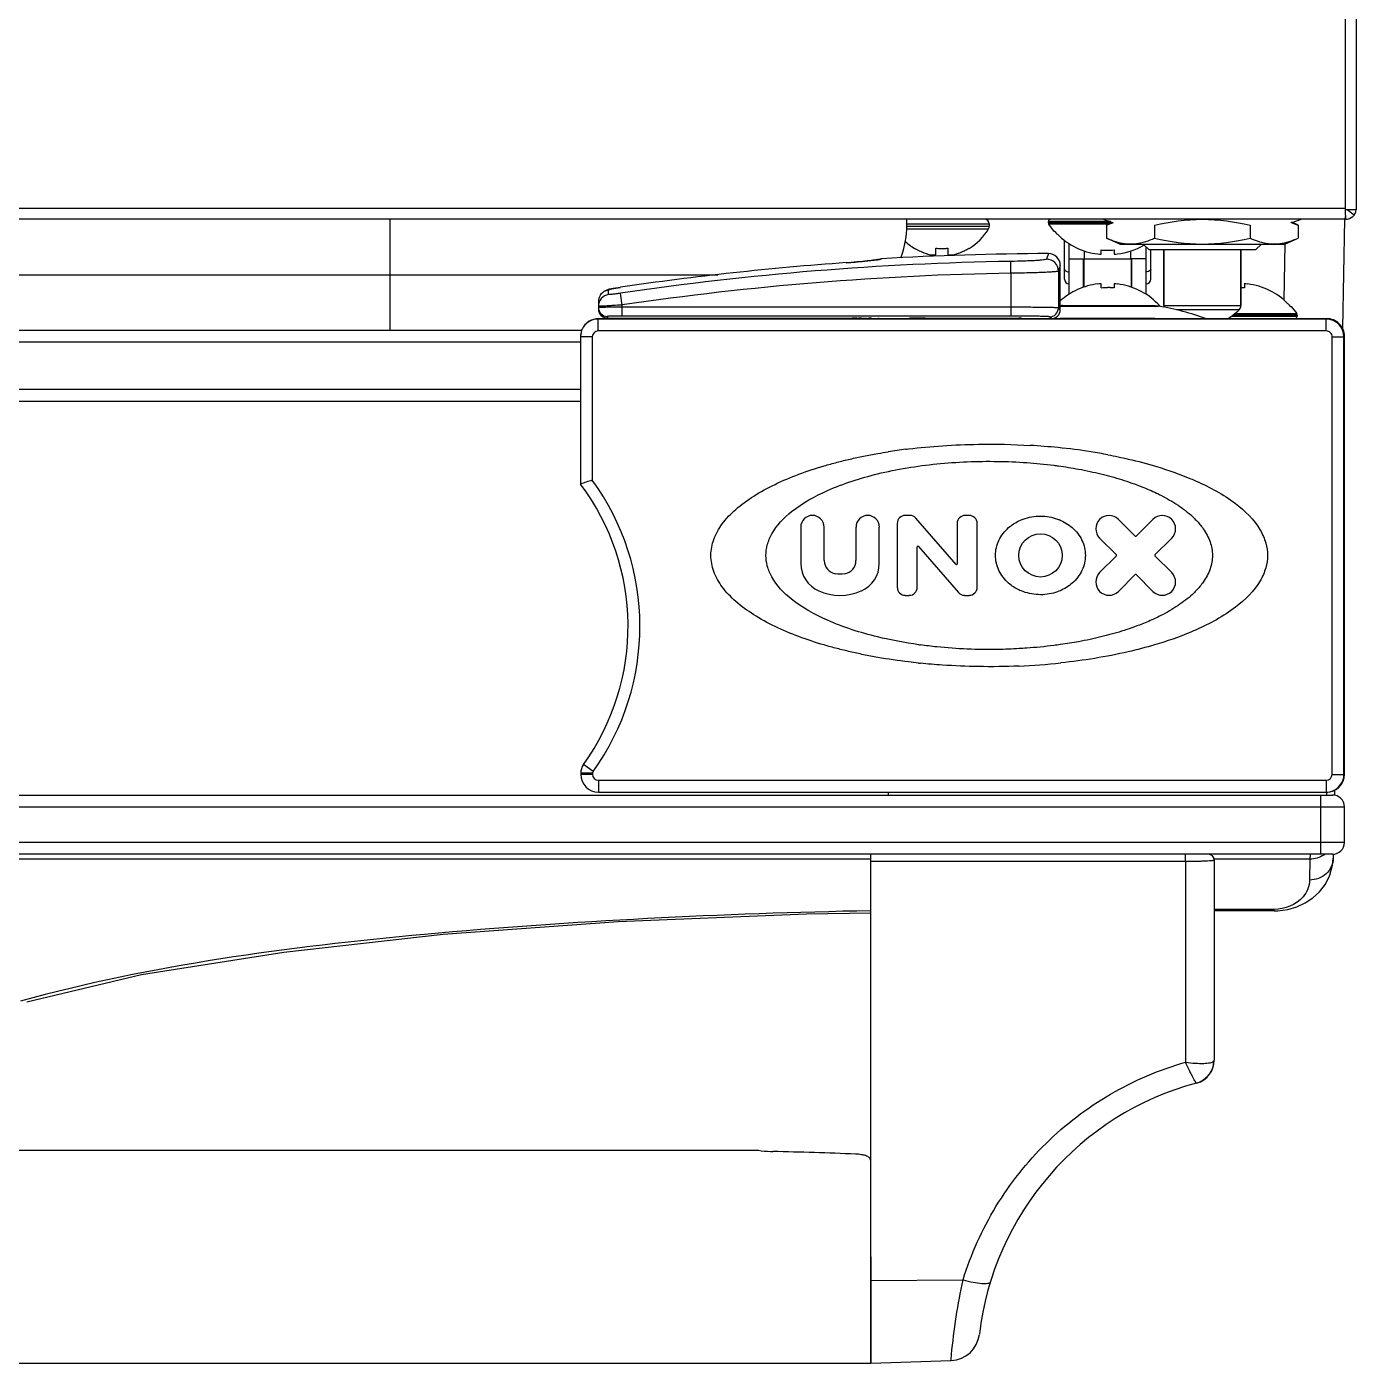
# Model space of a CAD drawing. Header units: millimetres. Extents: x 333 to 5627, y 435 to 3897.
# Drawn here: x 3865.8 to 3978.1, y 434.7 to 547.6 of the extents above; entities that cross this region are included whole.
import ezdxf

# ---------------------------------------------------------------- set-up
doc = ezdxf.new("R2010")
doc.units = ezdxf.units.MM
doc.header["$LTSCALE"] = 330
doc.layers.get('0').update_dxf_attribs({"linetype": 'CONTINUOUS'})
doc.layers.add('ASSI', color=7, linetype='CONTINUOUS')
doc.layers.add('GEOM', color=7, linetype='CONTINUOUS')

msp = doc.modelspace()

# ---------------------------------------------------------------- linework, layer by layer
at = {"color": 9, "linetype": 'Continuous'}
for p, q in [((3977.19, 532.24), (3977.19, 1199.44)), ((3977.19, 532.24), (3178.99, 532.24)), ((3896.46, 531.34), (3896.46, 521.94)), ((3957.36, 531.14), (3952.09, 531.14)), ((3957.41, 531.02), (3952.09, 531.02)), ((3957.17, 530.91), (3952.12, 530.91)), ((3960.34, 527.98), (3960.34, 528.99)), ((3972.05, 529.24), (3971.97, 524.53)), ((3232, 526.64), (3924.18, 526.64)), ((3961.84, 524.04), (3968.34, 524.04)), ((3968.19, 523.68), (3962.9, 523.68)), ((3967.53, 523.14), (3973.09, 523.14)), ((3967.69, 523.25), (3973.09, 523.25)), ((3967.82, 523.36), (3973.06, 523.36)), ((3912.57, 520.94), (3243.61, 520.94)), ((3912.57, 516.94), (3243.61, 516.94)), ((3975.09, 477.69), (3975.09, 482.69)), ((3179.09, 481.69), (3977.09, 481.69)), ((3977.09, 478.69), (3179.09, 478.69)), ((3974.19, 477.7), (3974.18, 477.27)), ((3963.68, 477.08), (3937.09, 477.08)), ((3963.68, 477.08), (3963.68, 460.12)), ((3974.18, 477.27), (3974.15, 475.51)), ((3971.15, 473.03), (3966.09, 473.03)), ((3971.15, 472.91), (3971.15, 473.03)), ((3937.09, 441.68), (3944.89, 441.74))]:
    msp.add_line(p, q, dxfattribs=at)
at = {"color": 7, "linetype": 'Continuous'}
for p, q in [((3978.09, 1199.54), (3978.09, 532.14)), ((3977.19, 531.68), (3977.19, 532.24)), ((3978.09, 532.14), (3977.19, 532.14)), ((3977.9, 531.68), (3977.32, 532.14)), ((3977.09, 531.34), (3178.99, 531.34)), ((3957.01, 530.84), (3957.54, 531.08)), ((3957.01, 530.84), (3957.01, 529.74)), ((3961.05, 530.84), (3961.05, 529.74)), ((3969.13, 530.84), (3969.13, 529.74)), ((3972.57, 531.08), (3972.59, 531.07)), ((3973.17, 530.84), (3972.64, 531.08)), ((3973.17, 530.84), (3973.17, 529.74)), ((3977.09, 531.34), (3976.93, 522.11)), ((3977.19, 531.68), (3977.19, 531.34)), ((3952.59, 530.34), (3952.61, 530.34)), ((3952.59, 530.29), (3952.59, 530.34)), ((3958.11, 529.24), (3957.01, 529.74)), ((3972.07, 529.24), (3973.17, 529.74)), ((3940.79, 528.86), (3940.79, 528.89)), ((3942.59, 528.34), (3942.59, 528.89)), ((3943.59, 528.89), (3943.59, 528.34)), ((3945.39, 528.89), (3945.39, 528.86)), ((3956.54, 528.38), (3956.54, 528.74)), ((3957.64, 528.74), (3957.64, 528.38)), ((3958.11, 529.24), (3972.07, 529.24)), ((3960.59, 528.74), (3960.09, 529.24)), ((3969.59, 528.74), (3960.59, 528.74)), ((3961.84, 528.74), (3961.84, 524.04)), ((3968.34, 528.74), (3968.34, 524.04)), ((3969.59, 528.74), (3970.09, 529.24)), ((3956.54, 525.53), (3956.54, 525.89)), ((3957.64, 525.89), (3957.64, 525.53)), ((3968.64, 525.89), (3968.64, 525.53)), ((3961.59, 523.98), (3961.59, 523.96)), ((3972.59, 523.94), (3972.57, 523.94)), ((3972.59, 523.98), (3972.59, 523.94)), ((3961.09, 522.94), (3953.09, 522.94)), ((3912.67, 521.94), (3243.51, 521.94)), ((3912.57, 515.94), (3243.61, 515.94)), ((3977.09, 484.44), (3977.09, 493.92)), ((3180.09, 482.69), (3976.09, 482.69)), ((3938.59, 482.69), (3938.59, 482.94)), ((3975.59, 482.69), (3975.59, 482.94)), ((3976.25, 483.09), (3976.24, 482.68)), ((3977.09, 478.69), (3977.09, 481.69)), ((3976.09, 477.69), (3180.09, 477.69)), ((3937.09, 434.69), (3937.09, 477.69)), ((3976.15, 477.69), (3976.15, 477.36)), ((3966.09, 477.19), (3966.09, 460.29)), ((3971.15, 472.91), (3966.09, 472.91)), ((3937.09, 434.69), (3943.86, 434.92))]:
    msp.add_line(p, q, dxfattribs=at)
for points in [[(3971.15, 472.91), (3971.46, 472.92), (3972.31, 473.03), (3973.07, 473.25), (3973.77, 473.58), (3974.41, 474), (3974.99, 474.52), (3975.48, 475.17), (3975.86, 475.92), (3976.09, 476.76), (3976.15, 477.36)], [(3865.81, 465.22), (3875.5, 467.52), (3887.51, 469.43), (3900.98, 470.93), (3915.75, 472), (3931.67, 472.66), (3937.09, 472.74)]]:
    msp.add_lwpolyline(points, dxfattribs=at)
for centre, radius, start, end in [((3977.19, 532.24), 0.9, 270, 353.6203), ((3932.14, 530.88), 8, 339.455, 3.2946), ((3952.29, 531.14), 0.2, 90, 180), ((3952.29, 531.02), 0.2, 180, 213.242), ((3942.89, 532.96), 4.8, 301.3727, 329.6988), ((3956.89, 534.04), 5.67, 220.8174, 224.4834), ((3943.29, 532.96), 4.8, 226.8242, 238.6273), ((3943.27, 532.94), 4.75, 238.4659, 241.0313), ((3943.27, 532.94), 4.75, 241.0316, 241.9926), ((3943.27, 532.94), 4.75, 241.9926, 243.3187), ((3943.27, 532.93), 4.74, 243.3188, 244.4598), ((3943.27, 532.93), 4.74, 244.4598, 245.4278), ((3943.27, 532.93), 4.73, 245.4278, 246.6825), ((3943.26, 532.92), 4.73, 246.6826, 247.4526), ((3943.26, 532.92), 4.72, 247.4524, 248.9975), ((3943.26, 532.91), 4.72, 248.9977, 249.4819), ((3943.25, 532.9), 4.7, 249.4813, 251.5344), ((3943.09, 532.65), 3.79, 262.4006, 267.4511), ((3943.09, 532.63), 3.77, 267.455, 270), ((3943.09, 532.63), 3.77, 270, 272.545), ((3943.09, 532.65), 3.79, 272.5489, 277.5994), ((3942.92, 532.9), 4.7, 288.4656, 290.5187), ((3942.92, 532.91), 4.72, 290.5181, 291.0023), ((3942.92, 532.92), 4.72, 291.0025, 292.5476), ((3942.91, 532.92), 4.73, 292.5474, 293.3174), ((3942.91, 532.93), 4.73, 293.3175, 294.5722), ((3942.91, 532.93), 4.74, 294.5722, 295.5402), ((3942.91, 532.93), 4.74, 295.5402, 296.6812), ((3942.91, 532.94), 4.75, 296.6813, 298.0074), ((3942.9, 532.94), 4.75, 298.0074, 298.9684), ((3942.9, 532.94), 4.75, 298.9687, 301.5341), ((3957.09, 534.52), 5.8, 264.5771, 266.3852), ((3957.09, 534.54), 5.82, 266.3851, 268.1919), ((3957.09, 534.55), 5.84, 268.1917, 270.0001), ((3957.09, 534.54), 5.82, 269.9972, 275.4179), ((3957.28, 534.05), 5.68, 300.3135, 300.5691), ((3943.25, 532.88), 4.68, 251.535, 252.6227), ((3943.24, 532.86), 4.67, 252.6228, 253.6051), ((3943.23, 532.83), 4.64, 253.6036, 255.6824), ((3942.34, 530.33), 2.01, 262.7259, 264.7415), ((3942.34, 530.31), 1.98, 264.7442, 265.3991), ((3942.34, 530.3), 1.97, 265.3984, 266.7833), ((3942.34, 530.29), 1.96, 266.7841, 267.6235), ((3942.34, 530.28), 1.96, 267.6234, 268.8455), ((3942.34, 530.28), 1.95, 268.8459, 270.9258), ((3942.34, 530.28), 1.95, 270.9261, 271.9964), ((3942.34, 530.28), 1.96, 271.9964, 273.0228), ((3942.34, 530.29), 1.97, 273.0233, 274.286), ((3942.34, 530.31), 1.98, 274.2856, 275.1372), ((3942.33, 530.33), 2.01, 275.1401, 277.2744), ((3943.84, 530.33), 2.01, 262.7256, 264.8598), ((3943.84, 530.31), 1.98, 264.8627, 265.7144), ((3943.84, 530.29), 1.97, 265.714, 266.9766), ((3943.84, 530.28), 1.96, 266.9771, 268.0037), ((3943.84, 530.28), 1.95, 268.0037, 269.0738), ((3943.84, 530.28), 1.95, 269.0741, 270.1995), ((3943.84, 530.28), 1.95, 270.1995, 271.1541), ((3943.84, 530.28), 1.95, 271.1545, 272.3767), ((3943.84, 530.29), 1.96, 272.3765, 273.2159), ((3943.84, 530.3), 1.97, 273.2167, 274.6016), ((3943.84, 530.31), 1.98, 274.6009, 275.2558), ((3943.83, 530.33), 2.01, 275.2585, 277.2741), ((3942.94, 532.83), 4.64, 284.3176, 286.3964), ((3942.93, 532.86), 4.67, 286.3949, 287.3772), ((3942.93, 532.88), 4.68, 287.3773, 288.465), ((3957.01, 534.69), 6.33, 263.1837, 265.7043), ((3957.16, 534.69), 6.33, 274.2958, 276.8163), ((3957.01, 519.58), 6.33, 94.2958, 96.8163), ((3957.09, 519.73), 5.82, 89.9972, 95.4179), ((3957.09, 519.72), 5.84, 88.1917, 90.0001), ((3957.09, 519.73), 5.82, 86.3851, 88.1919), ((3957.09, 519.76), 5.8, 84.5771, 86.3852), ((3957.16, 519.58), 6.33, 83.1837, 85.7043), ((3968.09, 519.74), 5.82, 86.3847, 87.5437), ((3968.09, 519.76), 5.8, 84.5771, 86.3852), ((3968.16, 519.58), 6.33, 83.1837, 85.7043), ((3957.28, 520.23), 5.67, 42.3986, 44.4835), ((3957.28, 520.23), 5.66, 41.2659, 42.3987), ((3962.34, 524.04), 0.5, 180, 195.408), ((3967.84, 524.04), 0.5, 315.026, 360), ((3968.28, 520.23), 5.67, 40.8174, 44.4834), ((3923.92, 536.02), 17.7, 312.3274, 312.5026), ((3972.89, 523.14), 0.2, 270, 360), ((3972.89, 523.25), 0.2, 0, 33.242), ((3975.55, 484.44), 1.5, 281.2961, 0.0005), ((3975.59, 484.44), 1.5, 281.132, 360), ((3975.55, 484.44), 1.51, 270.0151, 280.6683), ((3975.55, 484.43), 1.49, 280.6783, 281.288), ((3976.09, 481.69), 1, 0, 90), ((3965.59, 477.19), 0.5, 0, 89.9984), ((3976.09, 478.69), 1, 270, 360), ((3964.09, 460.29), 2, 285.0261, 360), ((3971.09, 434.22), 25, 105.0462, 173.3071), ((3943.78, 437.42), 2.5, 272, 353.3071)]:
    msp.add_arc(centre, radius, start, end, dxfattribs=at)
at = {"color": 9, "linetype": 'Continuous'}
for centre, radius, start, end in [((3974.24, 479.27), 1.98, 303.8868, 306.6258), ((3964.09, 460.23), 1.94, 285.0863, 299.7654), ((3964.1, 460.21), 1.92, 299.7854, 300.1137)]:
    msp.add_arc(centre, radius, start, end, dxfattribs=at)
at = {"color": 7, "linetype": 'Continuous'}
msp.add_ellipse((3975.59, 484.44), major_axis=(1.5, 0), ratio=0.999848, start_param=-1.570796, end_param=0, dxfattribs=at)
for points in [[(3957.01, 530.84), (3957.19, 530.92), (3957.39, 531), (3957.58, 531.07)], [(3972.59, 531.07), (3972.79, 531), (3972.98, 530.92), (3973.17, 530.84)], [(3957.92, 528.41), (3958.69, 528.5), (3959.47, 528.75), (3960.14, 529.15)]]:
    msp.add_open_spline(points, degree=3, dxfattribs=at)
for points, knots in [([(3961.05, 530.84), (3962.37, 531.14), (3965.09, 531.52), (3967.81, 531.14), (3969.13, 530.84)], [0, 0, 0, 0, 0.5, 1, 1, 1, 1]), ([(3977.14, 531.43), (3977.13, 531.4), (3977.12, 531.37), (3977.1, 531.34), (3977.09, 531.34)], [0, 0, 0, 0, 0.680679, 1, 1, 1, 1]), ([(3977.19, 531.68), (3977.18, 531.66), (3977.17, 531.57), (3977.15, 531.49), (3977.14, 531.43)], [0, 0, 0, 0, 0.299271, 1, 1, 1, 1]), ([(3952.85, 530.07), (3953.3, 529.61), (3954.37, 528.84), (3955.62, 528.48), (3956.26, 528.41)], [0, 0, 0, 0, 0.499968, 1, 1, 1, 1]), ([(3957.01, 529.74), (3957.49, 529.52), (3958.51, 529.17), (3959.59, 529.26), (3960.09, 529.39)], [0, 0, 0, 0, 0.507649, 1, 1, 1, 1]), ([(3960.09, 529.39), (3960.17, 529.41), (3960.5, 529.5), (3960.81, 529.63), (3961.05, 529.74)], [0, 0, 0, 0, 0.246009, 1, 1, 1, 1]), ([(3961.05, 529.74), (3962.37, 529.44), (3965.09, 529.05), (3967.81, 529.44), (3969.13, 529.74)], [0, 0, 0, 0, 0.5, 1, 1, 1, 1]), ([(3969.13, 529.74), (3969.21, 529.7), (3969.52, 529.57), (3969.84, 529.45), (3970.09, 529.39)], [0, 0, 0, 0, 0.254272, 1, 1, 1, 1]), ([(3970.09, 529.39), (3970.59, 529.26), (3971.67, 529.17), (3972.68, 529.52), (3973.17, 529.74)], [0, 0, 0, 0, 0.492351, 1, 1, 1, 1]), ([(3956.26, 525.87), (3955.68, 525.8), (3954.52, 525.48), (3953.52, 524.82), (3953.09, 524.43)], [0, 0, 0, 0, 0.500032, 1, 1, 1, 1]), ([(3961.32, 524.2), (3960.87, 524.66), (3959.81, 525.43), (3958.55, 525.79), (3957.92, 525.87)], [0, 0, 0, 0, 0.499968, 1, 1, 1, 1]), ([(3972.32, 524.2), (3971.87, 524.66), (3970.81, 525.43), (3969.55, 525.79), (3968.92, 525.87)], [0, 0, 0, 0, 0.499968, 1, 1, 1, 1])]:
    msp.add_open_spline(points, degree=3, knots=knots, dxfattribs=at)
at = {"color": 9, "linetype": 'Continuous'}
for points, knots in [([(3963.68, 477.08), (3963.68, 477.15), (3963.68, 477.29), (3963.67, 477.46), (3963.67, 477.57), (3963.67, 477.63), (3963.66, 477.66), (3963.66, 477.69), (3963.66, 477.69)], [0, 0, 0, 0, 0.363496, 0.69091, 0.820342, 0.917787, 0.978486, 1, 1, 1, 1]), ([(3966.09, 477.19), (3966.09, 477.17), (3966, 477.16), (3965.89, 477.14), (3965.66, 477.12), (3965.37, 477.11), (3965.01, 477.09), (3964.44, 477.08), (3963.99, 477.08), (3963.68, 477.08)], [0, 0, 0, 0, 0.02063, 0.076768, 0.167617, 0.290321, 0.440719, 0.613487, 1, 1, 1, 1]), ([(3976.15, 477.36), (3976.14, 476.88), (3975.67, 475.87), (3974.65, 475.51), (3974.15, 475.51)], [0, 0, 0, 0, 0.489095, 1, 1, 1, 1]), ([(3974.15, 475.51), (3974.14, 475), (3973.57, 473.6), (3972.04, 473.03), (3971.15, 473.03)], [0, 0, 0, 0, 0.363139, 1, 1, 1, 1]), ([(3937.09, 472.92), (3924.51, 472.66), (3900.45, 471.52), (3876.4, 468.34), (3865.28, 465.27)], [0, 0, 0, 0, 0.521653, 1, 1, 1, 1]), ([(3944.89, 441.74), (3945.55, 443.9), (3947.43, 448.08), (3951.7, 453.48), (3957.2, 457.68), (3961.47, 459.49), (3963.68, 460.12)], [0, 0, 0, 0, 0.247817, 0.49717, 0.748035, 1, 1, 1, 1]), ([(3963.68, 460.12), (3963.95, 460.08), (3964.46, 460.03), (3965.15, 460.01), (3965.67, 460.05), (3965.97, 460.13), (3966.04, 460.21)], [0, 0, 0, 0, 0.341701, 0.64041, 0.86582, 1, 1, 1, 1]), ([(3964.6, 458.36), (3964.58, 458.36), (3964.54, 458.41), (3964.49, 458.49), (3964.4, 458.65), (3964.29, 458.86), (3964.15, 459.12), (3963.94, 459.54), (3963.79, 459.88), (3963.68, 460.12)], [0, 0, 0, 0, 0.022988, 0.07935, 0.168957, 0.289382, 0.437187, 0.608137, 1, 1, 1, 1]), ([(3966.04, 460.21), (3966.03, 459.87), (3965.84, 459.21), (3965.35, 458.72), (3965.07, 458.55)], [0, 0, 0, 0, 0.50232, 1, 1, 1, 1]), ([(3966.04, 460.21), (3966.05, 460.21), (3966.07, 460.24), (3966.09, 460.27), (3966.09, 460.29)], [0, 0, 0, 0, 0.298397, 1, 1, 1, 1]), ([(3943.86, 434.92), (3943.88, 435.09), (3944.08, 437.38), (3944.43, 439.66), (3944.89, 441.74)], [0, 0, 0, 0, 0.072399, 1, 1, 1, 1]), ([(3944.89, 441.74), (3945.17, 441.66), (3945.69, 441.53), (3946.41, 441.43), (3946.87, 441.4), (3947.17, 441.49), (3947.19, 441.56)], [0, 0, 0, 0, 0.371378, 0.682146, 0.895329, 1, 1, 1, 1])]:
    msp.add_open_spline(points, degree=3, knots=knots, dxfattribs=at)
msp.add_open_spline([(3975.34, 477.62), (3975.01, 477.4), (3974.58, 477.27), (3974.18, 477.27)], degree=3, dxfattribs=at)
at = {"layer": 'ASSI', "color": 9, "linetype": 'Continuous'}
for p, q in [((3940.14, 530.94), (3947.09, 530.94)), ((3940.14, 530.74), (3947.09, 530.74)), ((3940.13, 530.53), (3947.03, 530.53)), ((3953.09, 524), (3961.4, 524))]:
    msp.add_line(p, q, dxfattribs=at)
at = {"layer": 'ASSI', "color": 7, "linetype": 'Continuous'}
for p, q in [((3947.09, 530.94), (3947.09, 530.74)), ((3952.09, 531.02), (3952.09, 531.14)), ((3952.58, 530.3), (3952.12, 530.91)), ((3961.84, 524.04), (3961.84, 528.74)), ((3968.34, 524.04), (3968.34, 528.74)), ((3953.29, 524.04), (3960.89, 524.04)), ((3961.4, 524), (3960.89, 524.04)), ((3972.59, 523.97), (3973.06, 523.36)), ((3973.09, 523.25), (3973.09, 523.14)), ((3228.62, 452.69), (3927.56, 452.69)), ((3937.09, 443.69), (3937.09, 434.69)), ((3219.09, 434.69), (3937.09, 434.69))]:
    msp.add_line(p, q, dxfattribs=at)
for centre, radius, start, end in [((3946.69, 530.94), 0.4, 0, 90), ((3946.69, 530.74), 0.4, 329.6988, 360), ((3965.09, 554.9), 25, 250.4883, 252.443), ((3965.09, 554.9), 25, 287.557, 289.5117), ((3942.89, 532.96), 4.8, 301.3727, 329.6988), ((3943.29, 532.96), 4.8, 226.7949, 238.6273), ((3953.29, 521.04), 3, 90, 93.8721), ((3957.09, 499.37), 25, 70.4883, 80.0581), ((3957.29, 520.24), 5.7, 40.7413, 40.9664), ((3964.65, 527.22), 5, 300.9356, 315.026)]:
    msp.add_arc(centre, radius, start, end, dxfattribs=at)
at = {"layer": 'GEOM', "color": 9, "linetype": 'Continuous'}
for p, q in [((3953.44, 527.13), (3953.44, 529.55)), ((3953.84, 527.98), (3953.84, 529.27)), ((3955.14, 527.98), (3955.14, 528.65)), ((3959.04, 527.98), (3959.04, 528.65)), ((3960.74, 526.28), (3960.74, 528.74)), ((3935.02, 527.66), (3935.02, 527.66)), ((3948.93, 526.77), (3948.91, 527.77)), ((3952.09, 528.43), (3951.93, 527.96)), ((3953.09, 527.43), (3952.93, 526.96)), ((3953.84, 527.98), (3955.04, 527.98)), ((3953.84, 525), (3953.84, 527.98)), ((3955.04, 527.98), (3955.14, 527.98)), ((3955.04, 525.58), (3955.04, 527.98)), ((3955.09, 527.98), (3955.09, 525.6)), ((3955.14, 527.98), (3959.04, 527.98)), ((3959.14, 527.98), (3959.04, 527.98)), ((3959.09, 527.98), (3959.09, 525.6)), ((3960.34, 527.98), (3959.14, 527.98)), ((3959.14, 525.58), (3959.14, 527.98)), ((3960.34, 525), (3960.34, 527.98)), ((3948.93, 526.77), (3948.93, 523.15)), ((3952.93, 526.96), (3952.93, 523.84)), ((3953.44, 526.28), (3953.44, 527.13)), ((3914.94, 524.98), (3914.94, 525.38)), ((3915.94, 525.58), (3915.94, 525.58)), ((3916.09, 524.09), (3915.94, 525.08)), ((3916.09, 523.15), (3916.09, 524.09)), ((3914.07, 522.9), (3914.09, 522.94)), ((3975.55, 522.9), (3914.07, 522.9)), ((3914.07, 521.9), (3914.07, 522.9)), ((3914.84, 523.13), (3914.84, 523)), ((3948.93, 523.9), (3916.09, 523.9)), ((3948.93, 523.15), (3916.09, 523.15)), ((3935.09, 522.98), (3935.36, 522.98)), ((3935.36, 522.98), (3935.52, 522.98)), ((3935.92, 522.97), (3936.04, 522.97)), ((3936.37, 522.97), (3936.5, 522.97)), ((3936.5, 522.97), (3936.63, 522.97)), ((3936.63, 522.97), (3936.67, 522.97)), ((3936.67, 522.97), (3936.79, 522.97)), ((3936.79, 522.97), (3936.89, 522.96)), ((3937.15, 522.96), (3937.17, 522.96)), ((3940.38, 522.98), (3940.34, 522.94)), ((3941.67, 522.99), (3948.5, 522.99)), ((3941.67, 522.94), (3941.67, 522.99)), ((3948.5, 522.94), (3948.5, 522.99)), ((3949.84, 522.94), (3949.79, 522.98)), ((3952.34, 522.94), (3952.18, 523.09)), ((3953.09, 523.69), (3952.93, 523.84)), ((3975.59, 522.94), (3975.55, 522.9)), ((3975.55, 521.9), (3975.55, 522.9)), ((3975.55, 521.9), (3914.07, 521.9)), ((3913.57, 521.4), (3912.57, 521.4)), ((3913.57, 521.4), (3913.57, 509.29)), ((3976.05, 521.4), (3977.05, 521.4)), ((3976.05, 484.44), (3976.05, 521.4)), ((3977.09, 521.44), (3977.05, 521.4)), ((3977.05, 484.44), (3977.05, 521.4)), ((3913.59, 484.53), (3912.59, 484.53)), ((3913.59, 484.44), (3912.59, 484.44)), ((3913.64, 484.67), (3912.82, 485.26)), ((3913.59, 484.53), (3913.59, 484.44)), ((3976.05, 484.44), (3977.09, 484.44)), ((3914.09, 483.94), (3975.55, 483.94)), ((3914.09, 483.94), (3914.09, 482.94)), ((3975.55, 483.94), (3975.55, 482.94)), ((3937.09, 477.27), (3422.58, 477.27)), ((3974.18, 477.27), (3966.09, 477.27))]:
    msp.add_line(p, q, dxfattribs=at)
at = {"layer": 'GEOM', "color": 7, "linetype": 'Continuous'}
for p, q in [((3935.43, 527.69), (3935.02, 527.66)), ((3937.99, 527.99), (3937.68, 527.92)), ((3937.99, 527.99), (3938, 527.99)), ((3953.09, 523.69), (3953.09, 527.43)), ((3914.9, 525.39), (3914.79, 525.35)), ((3915.02, 525.42), (3914.9, 525.39)), ((3914.09, 524.39), (3914.09, 523.75)), ((3914.09, 523.74), (3914.09, 523.75)), ((3914.09, 522.94), (3953.09, 522.94)), ((3914.86, 522.99), (3914.99, 522.99)), ((3915.26, 522.98), (3915.52, 522.98)), ((3915.52, 522.98), (3915.82, 522.98)), ((3915.82, 522.98), (3935.09, 522.98)), ((3937.8, 522.94), (3937.72, 522.94)), ((3961.09, 522.94), (3975.59, 522.94)), ((3912.73, 522.07), (3912.75, 522.11)), ((3912.57, 521.4), (3912.57, 508.96)), ((3977.09, 493.92), (3977.09, 521.44)), ((3940.39, 506.31), (3940, 506.31)), ((3944.29, 502.18), (3940.9, 506.08)), ((3945.4, 506.31), (3945.06, 506.31)), ((3959.42, 504.57), (3958.01, 505.98)), ((3960.91, 505.98), (3959.5, 504.57)), ((3931.17, 505.33), (3931.17, 502.26)), ((3933.14, 502.5), (3933.14, 505.33)), ((3935.84, 505.33), (3935.84, 502.5)), ((3937.81, 502.26), (3937.81, 505.33)), ((3939.33, 505.64), (3939.33, 500.24)), ((3944.39, 505.64), (3944.39, 502.22)), ((3946.08, 500.24), (3946.08, 505.64)), ((3941.02, 500.24), (3941.02, 503.66)), ((3941.11, 503.69), (3944.5, 499.79)), ((3956.41, 504.39), (3957.83, 502.98)), ((3961.09, 502.98), (3962.5, 504.39)), ((3957.83, 502.9), (3956.41, 501.48)), ((3962.5, 501.48), (3961.09, 502.9)), ((3958.01, 499.89), (3959.42, 501.31)), ((3959.5, 501.31), (3960.91, 499.89)), ((3940, 499.56), (3940.34, 499.56)), ((3945.01, 499.56), (3945.4, 499.56)), ((3912.59, 484.53), (3912.59, 484.44)), ((3914.09, 482.94), (3975.59, 482.94)), ((3927.56, 452.69), (3927.58, 452.68)), ((3927.58, 452.68), (3927.56, 452.69))]:
    msp.add_line(p, q, dxfattribs=at)
for points in [[(3937.74, 527.94), (3937.74, 527.94), (3937.72, 527.93), (3937.67, 527.93), (3937.6, 527.91), (3937.51, 527.9), (3937.4, 527.88), (3937.27, 527.87), (3937.13, 527.85), (3936.97, 527.83), (3936.79, 527.81), (3936.6, 527.79), (3936.4, 527.77), (3936.17, 527.75), (3935.94, 527.73), (3935.69, 527.71), (3935.43, 527.69)], [(3914.79, 525.35), (3914.67, 525.3), (3914.54, 525.23), (3914.42, 525.13), (3914.3, 525.01), (3914.2, 524.85), (3914.13, 524.67), (3914.09, 524.46), (3914.09, 524.39)], [(3915.94, 525.58), (3915.75, 525.55), (3915.53, 525.52), (3915.33, 525.48), (3915.16, 525.45), (3915.02, 525.42)], [(3914.09, 523.74), (3914.09, 523.71), (3914.11, 523.57), (3914.16, 523.44), (3914.22, 523.32), (3914.3, 523.22), (3914.4, 523.14), (3914.49, 523.08), (3914.59, 523.04), (3914.69, 523.01), (3914.76, 523), (3914.81, 522.99), (3914.86, 522.99)], [(3914.99, 522.99), (3915.07, 522.98), (3915.26, 522.98)], [(3935.09, 522.98), (3935.5, 522.98), (3936, 522.97), (3936.45, 522.97)], [(3936.45, 522.97), (3936.83, 522.96), (3937.14, 522.96), (3937.39, 522.95), (3937.58, 522.95), (3937.69, 522.94), (3937.72, 522.94)], [(3912.67, 521.94), (3912.59, 521.63), (3912.57, 521.4)]]:
    msp.add_lwpolyline(points, dxfattribs=at)
msp.add_circle((3951.42, 502.94), 1.83, dxfattribs=at)
at = {"layer": 'GEOM', "color": 9, "linetype": 'Continuous'}
for centre, radius, start, end in [((3953.09, 273.44), 254.37, 90.9402, 98.397), ((3953.09, 273.44), 254.87, 94.0654, 98.3804), ((3936.65, 534.4), 6.56, 278.8246, 279.0672), ((3936.79, 533.54), 5.69, 279.063, 279.4902), ((3951.93, 526.96), 1, 0.1049, 90.2258), ((3953.09, 273.44), 253.37, 90.9402, 98.397), ((3953.84, 526.28), 0.4, 180, 270), ((3960.34, 526.28), 0.4, 270, 360), ((3915.09, 523.99), 0.999, 98.5692, 179.9632), ((3915.09, 524.39), 1, 163.8126, 179.9515), ((3915.09, 524.39), 1, 148.807, 163.742), ((3915.08, 524.39), 0.994, 146.0297, 148.7811), ((3914.84, 523.88), 0.75, 180.0108, 269.9979), ((3935.12, 377.62), 145.35, 89.6837, 89.8411), ((3935.63, 521.48), 1.5, 76.8447, 81.2838), ((3935.28, 403.31), 119.66, 89.4744, 89.6367), ((3936.05, 466.56), 56.42, 88.8813, 89.1449), ((3935.78, 522.86), 1.54, 2.9202, 3.6333), ((3940.38, 521.98), 1.01, 73.9505, 89.969), ((3949.79, 521.98), 1.01, 90.0315, 106.0593), ((3952.18, 523.84), 0.75, 270.0275, 359.9725), ((3975.55, 521.4), 1.5, 0.0128, 89.9872), ((3914.07, 521.4), 0.5, 90.0051, 180.0014), ((3975.55, 521.4), 0.5, 359.9964, 90.0036), ((3896.59, 496.94), 21, 324.2687, 36.0314), ((3913.84, 484.53), 0.25, 144.2687, 180), ((3914.09, 484.44), 0.5, 180, 270), ((3975.55, 484.44), 0.5, 269.9957, 359.9956)]:
    msp.add_arc(centre, radius, start, end, dxfattribs=at)
at = {"layer": 'GEOM', "color": 7, "linetype": 'Continuous'}
for centre, radius, start, end in [((3953.09, 273.44), 254.87, 94.0654, 98.3804), ((3953.09, 273.44), 255, 90.2254, 93.3927), ((3952.09, 527.43), 1, 359.9969, 90.2204), ((3914.07, 521.4), 1.5, 89.9947, 145.0173), ((3914.84, 523.75), 0.75, 180.7743, 269.9979), ((3935.64, 521.48), 1.51, 75.4077, 81.2979), ((3941.77, 448.61), 74.38, 90.0733, 91.0681), ((3952.34, 523.69), 0.75, 270.0029, 359.9971), ((3975.59, 521.44), 1.5, 359.9968, 90.0032), ((3914.07, 521.4), 1.5, 153.4337, 158.9538), ((3914.07, 521.4), 1.5, 149.7466, 153.4338), ((3914.07, 521.4), 1.5, 145.0197, 149.7466), ((3946.36, 461.56), 50.74, 97.1399, 98.8449), ((3947.21, 456.11), 56.22, 84.1783, 86.5859), ((3947.7, 460.72), 51.59, 81.1192, 84.2089), ((3948.4, 465.32), 46.93, 79.2897, 81.0954), ((3953.63, 386.07), 129.57, 108.0105, 108.4761), ((3896.59, 496.94), 20, 324.2687, 36.953), ((3932.16, 505.33), 0.984, 0, 180), ((3936.83, 505.33), 0.984, 0, 180), ((3940, 505.64), 0.675, 90, 180), ((3940.39, 505.64), 0.675, 41, 90), ((3945.06, 505.64), 0.675, 90, 180), ((3945.4, 505.64), 0.675, 0, 90), ((3957.21, 505.19), 1.12, 45, 225), ((3961.71, 505.19), 1.12, 315, 135), ((3941.07, 503.66), 0.0562, 41, 180), ((3959.46, 504.61), 0.0562, 225, 315), ((3934.27, 502.5), 1.12, 180, 262.3377), ((3934.72, 502.5), 1.12, 277.6623, 360), ((3957.79, 502.94), 0.0562, 315, 45), ((3961.13, 502.94), 0.0562, 135, 225), ((3933.71, 502.26), 2.53, 180, 246.4218), ((3934.49, 504.18), 2.81, 262.3377, 277.6623), ((3935.28, 502.26), 2.53, 293.5782, 360), ((3944.33, 502.22), 0.0562, 221, 360), ((3957.21, 500.69), 1.12, 135, 315), ((3961.71, 500.69), 1.12, 225, 45), ((3940, 500.24), 0.675, 180, 270), ((3940.34, 500.24), 0.675, 270, 360), ((3945.4, 500.24), 0.675, 270, 360), ((3959.46, 501.27), 0.0562, 45, 135), ((3934.49, 504.06), 4.5, 246.4218, 293.5782), ((3945.01, 500.24), 0.675, 221, 270), ((3946.56, 534.13), 39.11, 261.9977, 262.2424), ((3946.77, 547.65), 54.1, 263.999, 264.1759), ((3947.19, 549.85), 56.31, 272.4576, 276.0637), ((3913.84, 484.53), 1.25, 144.2687, 180), ((3914.09, 484.44), 1.5, 180, 270), ((3929.02, 461.71), 9.14, 260.945, 267.5446), ((3929.01, 461.48), 8.91, 267.567, 268.6983)]:
    msp.add_arc(centre, radius, start, end, dxfattribs=at)
for centre, major_axis, ratio, start_param, end_param in [((3914.09, 521.44), (0.67, 1.34), 0.99981, 0.463541, 1.570898), ((3918.59, 443.69), (64.04, 0), 0.140541, 1.298727, 1.410568)]:
    msp.add_ellipse(centre, major_axis=major_axis, ratio=ratio, start_param=start_param, end_param=end_param, dxfattribs=at)
at = {"layer": 'GEOM', "color": 9, "linetype": 'Continuous'}
for points, knots in [([(3935.02, 527.66), (3935.53, 527.7), (3936.41, 527.77), (3937.29, 527.86), (3937.66, 527.92)], [0, 0, 0, 0, 0.579312, 1, 1, 1, 1]), ([(3937.73, 527.93), (3937.76, 527.93), (3937.85, 527.95), (3937.94, 527.97), (3938, 527.99)], [0, 0, 0, 0, 0.337471, 1, 1, 1, 1]), ([(3951.93, 527.96), (3951.92, 527.95), (3951.9, 527.94), (3951.82, 527.91), (3951.65, 527.89), (3951.37, 527.86), (3951, 527.84), (3950.55, 527.82), (3949.85, 527.79), (3949.29, 527.78), (3948.91, 527.77)], [0, 0, 0, 0, 0.008158, 0.024673, 0.084282, 0.177936, 0.30226, 0.452608, 0.623351, 1, 1, 1, 1]), ([(3952.93, 526.96), (3952.93, 526.95), (3952.89, 526.94), (3952.83, 526.92), (3952.73, 526.91), (3952.53, 526.89), (3952.19, 526.87), (3951.7, 526.84), (3951.1, 526.82), (3950.17, 526.79), (3949.44, 526.78), (3948.93, 526.77)], [0, 0, 0, 0, 0.007434, 0.023588, 0.048758, 0.082787, 0.176209, 0.300482, 0.450994, 0.622118, 1, 1, 1, 1]), ([(3953.44, 527.13), (3953.44, 527.1), (3953.5, 526.94), (3953.71, 526.9), (3953.84, 526.9)], [0, 0, 0, 0, 0.193774, 1, 1, 1, 1]), ([(3960.74, 527.13), (3960.74, 527.1), (3960.67, 526.94), (3960.47, 526.9), (3960.34, 526.9)], [0, 0, 0, 0, 0.193774, 1, 1, 1, 1]), ([(3914.94, 525.38), (3914.94, 525.39), (3914.98, 525.4), (3915.02, 525.41), (3915.12, 525.44), (3915.3, 525.48), (3915.58, 525.52), (3915.81, 525.56), (3915.94, 525.58)], [0, 0, 0, 0, 0.023134, 0.082388, 0.176289, 0.301102, 0.622995, 1, 1, 1, 1]), ([(3915.94, 525.08), (3915.82, 525.06), (3915.58, 525.03), (3915.3, 524.99), (3915.12, 524.98), (3915.02, 524.97), (3914.98, 524.97), (3914.94, 524.97), (3914.94, 524.98)], [0, 0, 0, 0, 0.380797, 0.704994, 0.829659, 0.922329, 0.979392, 1, 1, 1, 1]), ([(3916.09, 524.09), (3915.83, 524.07), (3915.46, 524.05), (3914.99, 524.02), (3914.69, 524), (3914.45, 523.99), (3914.28, 523.98), (3914.18, 523.98), (3914.13, 523.98), (3914.11, 523.99), (3914.09, 523.99), (3914.09, 523.99)], [0, 0, 0, 0, 0.38229, 0.555071, 0.706587, 0.830946, 0.92334, 0.956386, 0.980231, 0.994689, 1, 1, 1, 1]), ([(3916.09, 523.9), (3915.83, 523.9), (3915.46, 523.9), (3914.99, 523.9), (3914.69, 523.89), (3914.45, 523.89), (3914.28, 523.89), (3914.18, 523.88), (3914.13, 523.88), (3914.11, 523.88), (3914.09, 523.88), (3914.09, 523.88)], [0, 0, 0, 0, 0.382614, 0.555448, 0.706959, 0.831298, 0.923705, 0.956771, 0.980633, 0.995059, 1, 1, 1, 1]), ([(3916.09, 523.15), (3915.93, 523.15), (3915.7, 523.15), (3915.4, 523.15), (3915.21, 523.15), (3915.07, 523.14), (3914.94, 523.14), (3914.89, 523.13), (3914.84, 523.14), (3914.84, 523.13)], [0, 0, 0, 0, 0.382528, 0.555325, 0.706806, 0.831123, 0.92353, 0.980498, 1, 1, 1, 1]), ([(3914.84, 523), (3914.84, 522.99), (3914.89, 523), (3914.94, 522.98), (3915.07, 522.99), (3915.21, 522.98), (3915.4, 522.98), (3915.7, 522.98), (3915.93, 522.98), (3916.09, 522.98)], [0, 0, 0, 0, 0.019502, 0.076468, 0.168876, 0.293194, 0.444676, 0.617474, 1, 1, 1, 1]), ([(3937.17, 522.96), (3937.24, 522.96), (3937.45, 522.95), (3937.66, 522.95), (3937.8, 522.94)], [0, 0, 0, 0, 0.353185, 1, 1, 1, 1]), ([(3952.93, 523.84), (3952.92, 523.85), (3952.89, 523.85), (3952.83, 523.86), (3952.73, 523.86), (3952.53, 523.87), (3952.19, 523.88), (3951.7, 523.89), (3951.1, 523.89), (3950.17, 523.9), (3949.44, 523.9), (3948.93, 523.9)], [0, 0, 0, 0, 0.006544, 0.022344, 0.047336, 0.081283, 0.17472, 0.299163, 0.449941, 0.621392, 1, 1, 1, 1]), ([(3952.18, 523.09), (3952.17, 523.1), (3952.15, 523.1), (3952.1, 523.11), (3952.02, 523.11), (3951.85, 523.12), (3951.58, 523.13), (3951.18, 523.14), (3950.7, 523.14), (3949.94, 523.15), (3949.34, 523.15), (3948.93, 523.15)], [0, 0, 0, 0, 0.006622, 0.022452, 0.047461, 0.081416, 0.174853, 0.299281, 0.450035, 0.621457, 1, 1, 1, 1])]:
    msp.add_open_spline(points, degree=3, knots=knots, dxfattribs=at)
for points in [[(3914.26, 524.95), (3914.41, 525.17), (3914.67, 525.34), (3914.94, 525.38)], [(3940.38, 522.98), (3940.53, 522.98), (3940.68, 522.97), (3940.83, 522.94)], [(3949.35, 522.94), (3949.5, 522.97), (3949.65, 522.98), (3949.79, 522.98)]]:
    msp.add_open_spline(points, degree=3, dxfattribs=at)
at = {"layer": 'GEOM', "color": 7, "linetype": 'Continuous'}
for points, knots in [([(3948.5, 522.99), (3948.63, 522.99), (3949.06, 522.99), (3949.49, 522.99), (3949.79, 522.98)], [0, 0, 0, 0, 0.290197, 1, 1, 1, 1]), ([(3923.59, 502.94), (3923.59, 503.4), (3923.77, 504.35), (3924.53, 505.69), (3925.71, 506.91), (3927.23, 508.01), (3929.03, 508.99), (3931.02, 509.83), (3932.78, 510.41), (3934.24, 510.81), (3935.35, 511.08), (3936.49, 511.33), (3937.57, 511.53), (3938.27, 511.65), (3938.56, 511.7)], [0, 0, 0, 0, 0.0743, 0.155058, 0.246088, 0.348017, 0.459337, 0.577431, 0.699328, 0.760806, 0.822192, 0.885152, 0.951537, 1, 1, 1, 1]), ([(3940.06, 511.91), (3940.13, 511.92), (3941.16, 512.04), (3943.2, 512.23), (3946.62, 512.37), (3949.1, 512.32), (3950.55, 512.23)], [0, 0, 0, 0, 0.021965, 0.2942, 0.584416, 1, 1, 1, 1]), ([(3928.24, 502.94), (3928.24, 503.24), (3928.32, 503.87), (3928.9, 505.24), (3930.58, 506.97), (3933.67, 508.66), (3937.84, 509.99), (3942.68, 510.77), (3946.91, 510.94), (3950.21, 510.8), (3951.91, 510.63), (3952.8, 510.52), (3952.93, 510.5)], [0, 0, 0, 0, 0.032218, 0.068286, 0.159568, 0.285745, 0.446463, 0.629265, 0.815018, 0.903253, 0.986054, 1, 1, 1, 1]), ([(3952.93, 510.5), (3953.5, 510.42), (3954.39, 510.28), (3955.59, 510.04), (3956.51, 509.83), (3957.4, 509.6), (3958.56, 509.26), (3959.85, 508.81), (3960.82, 508.39), (3961.23, 508.2)], [0, 0, 0, 0, 0.20015, 0.314135, 0.422303, 0.52784, 0.63362, 0.843689, 1, 1, 1, 1]), ([(3957.12, 511.44), (3957.7, 511.33), (3959.08, 511.04), (3960.45, 510.68), (3961.25, 510.44)], [0, 0, 0, 0, 0.412492, 1, 1, 1, 1]), ([(3961.25, 510.44), (3962.22, 510.14), (3963.33, 509.75), (3964.42, 509.29), (3964.57, 509.22)], [0, 0, 0, 0, 0.860197, 1, 1, 1, 1]), ([(3961.23, 508.2), (3961.35, 508.14), (3961.97, 507.83), (3963.02, 507.23), (3964, 506.48), (3964.47, 506.01), (3964.58, 505.9)], [0, 0, 0, 0, 0.101257, 0.510589, 0.887892, 1, 1, 1, 1]), ([(3964.57, 509.22), (3965.73, 508.71), (3967.76, 507.61), (3969.75, 505.68), (3970.48, 504.04), (3970.59, 503.29), (3970.59, 502.94)], [0, 0, 0, 0, 0.417673, 0.753563, 0.884161, 1, 1, 1, 1]), ([(3949.6, 505.85), (3949.72, 505.91), (3950.3, 506.15), (3951.42, 506.34), (3952.45, 506.16), (3952.95, 505.97), (3952.99, 505.96)], [0, 0, 0, 0, 0.112668, 0.538035, 0.963403, 1, 1, 1, 1]), ([(3952.99, 505.96), (3953.39, 505.8), (3954.17, 505.33), (3955.01, 504.27), (3955.21, 503.37), (3955.21, 502.94)], [0, 0, 0, 0, 0.328403, 0.670865, 1, 1, 1, 1]), ([(3964.58, 505.9), (3964.79, 505.68), (3965.26, 505.12), (3965.79, 504.13), (3965.94, 503.32), (3965.94, 502.94)], [0, 0, 0, 0, 0.278972, 0.652682, 1, 1, 1, 1]), ([(3947.62, 502.94), (3947.62, 503.37), (3947.83, 504.27), (3948.61, 505.26), (3949.29, 505.7), (3949.6, 505.85)], [0, 0, 0, 0, 0.352638, 0.719553, 1, 1, 1, 1]), ([(3941.12, 493.84), (3940.84, 493.87), (3939.69, 494), (3938.14, 494.23), (3936.49, 494.54), (3935.35, 494.79), (3934.24, 495.06), (3932.78, 495.46), (3931.02, 496.05), (3929.03, 496.88), (3927.23, 497.86), (3925.71, 498.96), (3924.53, 500.19), (3923.77, 501.52), (3923.59, 502.48), (3923.59, 502.94)], [0, 0, 0, 0, 0.039736, 0.165003, 0.223257, 0.278506, 0.332374, 0.386322, 0.49329, 0.596921, 0.694607, 0.784052, 0.863933, 0.9348, 1, 1, 1, 1]), ([(3941.12, 495.39), (3939.96, 495.56), (3937.34, 496.05), (3933.67, 497.21), (3930.58, 498.9), (3928.9, 500.63), (3928.32, 502), (3928.24, 502.64), (3928.24, 502.94)], [0, 0, 0, 0, 0.221012, 0.501433, 0.721586, 0.880855, 0.943787, 1, 1, 1, 1]), ([(3949.6, 500.02), (3949.29, 500.17), (3948.61, 500.61), (3947.83, 501.61), (3947.62, 502.5), (3947.62, 502.94)], [0, 0, 0, 0, 0.280484, 0.64738, 1, 1, 1, 1]), ([(3955.21, 502.94), (3955.21, 502.5), (3955.01, 501.61), (3954.19, 500.56), (3953.44, 500.11), (3953.07, 499.95)], [0, 0, 0, 0, 0.336258, 0.68613, 1, 1, 1, 1]), ([(3970.59, 502.94), (3970.59, 502.58), (3970.48, 501.83), (3969.75, 500.19), (3967.76, 498.27), (3965.73, 497.17), (3964.57, 496.65)], [0, 0, 0, 0, 0.115841, 0.246442, 0.582338, 1, 1, 1, 1]), ([(3965.94, 502.94), (3965.94, 502.55), (3965.79, 501.74), (3965.26, 500.75), (3964.79, 500.19), (3964.58, 499.97)], [0, 0, 0, 0, 0.347342, 0.721078, 1, 1, 1, 1]), ([(3953.07, 499.95), (3953, 499.92), (3952.48, 499.71), (3951.42, 499.53), (3950.3, 499.73), (3949.72, 499.97), (3949.6, 500.02)], [0, 0, 0, 0, 0.059343, 0.474691, 0.89004, 1, 1, 1, 1]), ([(3964.58, 499.97), (3964.47, 499.86), (3964, 499.39), (3963.02, 498.64), (3961.93, 498.02), (3961.26, 497.69), (3961.09, 497.61)], [0, 0, 0, 0, 0.108168, 0.472031, 0.866781, 1, 1, 1, 1]), ([(3961.09, 497.61), (3960.73, 497.44), (3959.8, 497.05), (3958.56, 496.61), (3957.4, 496.27), (3956.51, 496.04), (3955.59, 495.83), (3954.46, 495.61), (3953.63, 495.47), (3953.12, 495.4)], [0, 0, 0, 0, 0.144697, 0.363538, 0.473735, 0.583678, 0.696363, 0.815108, 1, 1, 1, 1]), ([(3964.57, 496.65), (3964.42, 496.59), (3963.27, 496.09), (3962.09, 495.68), (3961.06, 495.38)], [0, 0, 0, 0, 0.132312, 1, 1, 1, 1]), ([(3949.61, 495.06), (3949.01, 495.02), (3946.7, 494.94), (3943.91, 495.05), (3941.74, 495.31), (3941.28, 495.37)], [0, 0, 0, 0, 0.215461, 0.83331, 1, 1, 1, 1]), ([(3953.12, 495.4), (3952.93, 495.37), (3951.98, 495.25), (3950.81, 495.13), (3949.83, 495.07), (3949.61, 495.06)], [0, 0, 0, 0, 0.165059, 0.815677, 1, 1, 1, 1]), ([(3961.06, 495.38), (3960.32, 495.16), (3957.72, 494.48), (3955.06, 494.06), (3953.14, 493.85)], [0, 0, 0, 0, 0.284059, 1, 1, 1, 1]), ([(3949.61, 493.59), (3948.47, 493.54), (3946.31, 493.51), (3943.53, 493.63), (3941.9, 493.76), (3941.28, 493.83)], [0, 0, 0, 0, 0.410807, 0.776906, 1, 1, 1, 1]), ([(3936.45, 452.28), (3936.4, 452.29), (3936.18, 452.33), (3935.96, 452.35), (3935.8, 452.36)], [0, 0, 0, 0, 0.231664, 1, 1, 1, 1]), ([(3937.04, 451.96), (3937, 452.04), (3936.8, 452.19), (3936.58, 452.25), (3936.45, 452.28)], [0, 0, 0, 0, 0.415408, 1, 1, 1, 1])]:
    msp.add_open_spline(points, degree=3, knots=knots, dxfattribs=at)
for points in [[(3912.67, 521.94), (3912.61, 521.77), (3912.57, 521.58), (3912.57, 521.4)], [(3937.09, 451.8), (3937.09, 451.85), (3937.07, 451.91), (3937.04, 451.96)]]:
    msp.add_open_spline(points, degree=3, dxfattribs=at)

doc.saveas('drawing.dxf')
